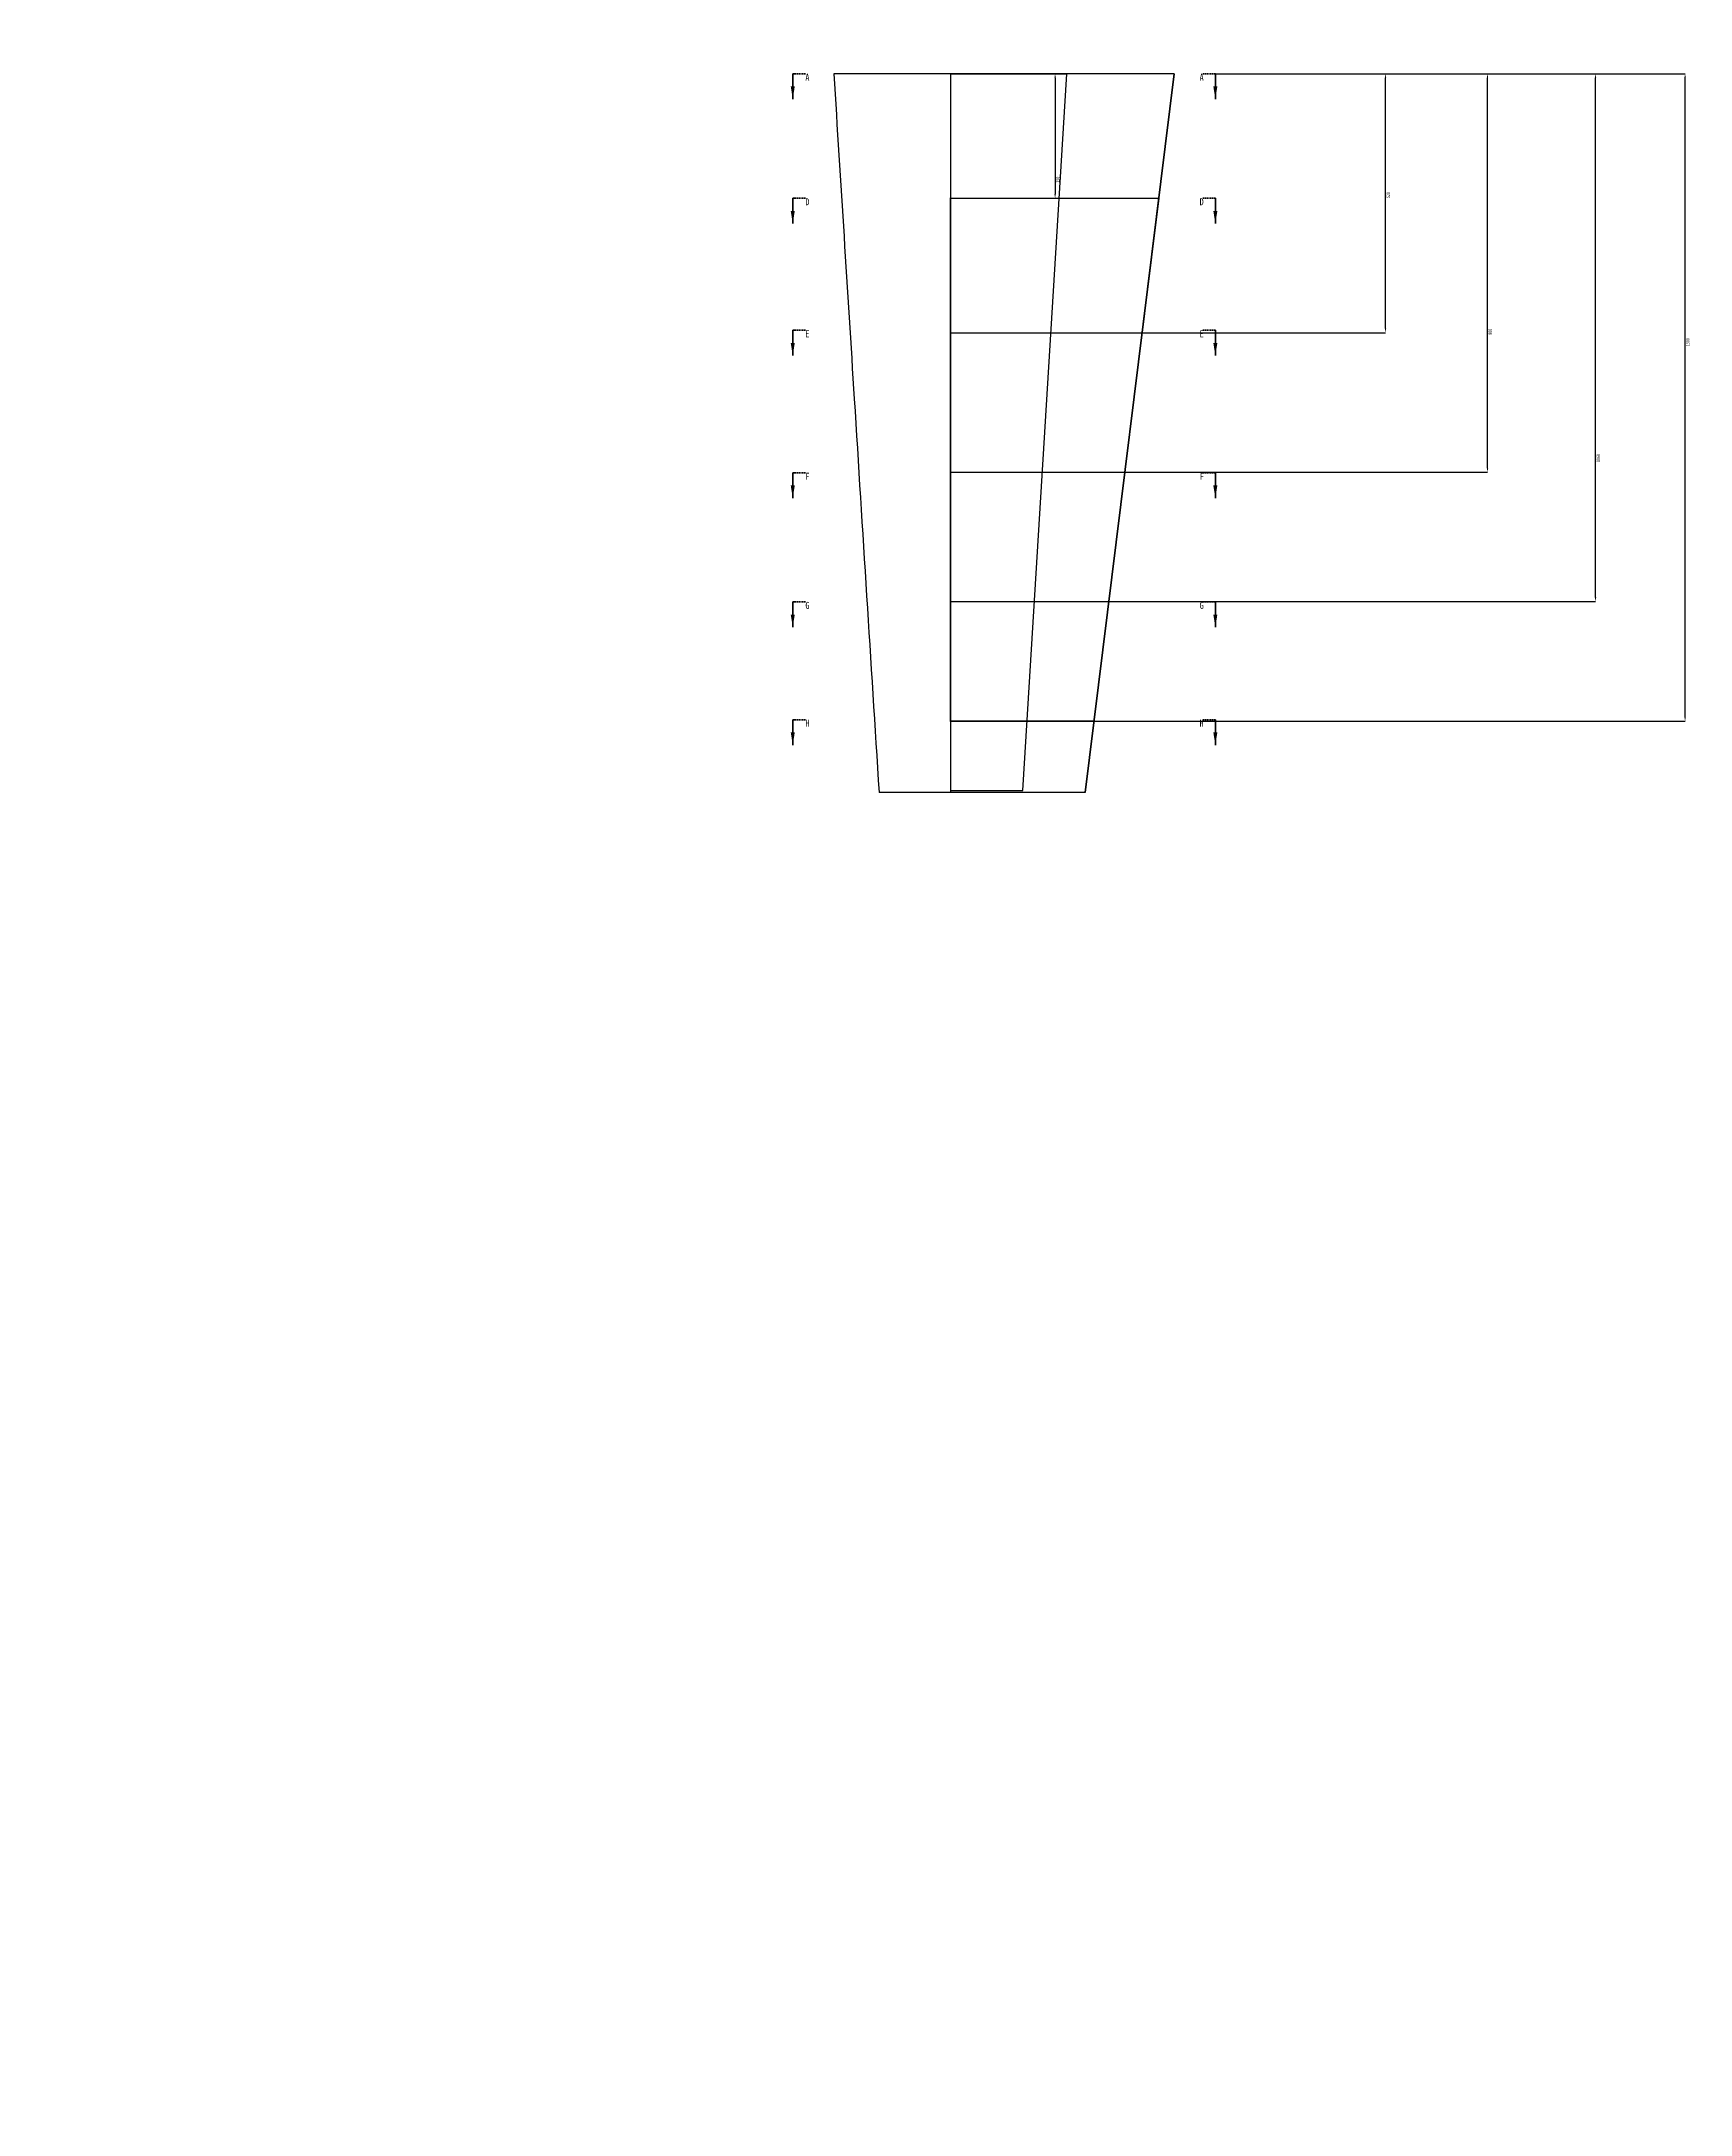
# Model space of a CAD drawing. Header units: millimetres. Extents: x -440 to 4144, y -2607 to 1682.
# Drawn here: x 2488 to 4144, y -2449 to -368 of the extents above; entities that cross this region are included whole.
import ezdxf

# ---------------------------------------------------------------- set-up
doc = ezdxf.new("R2010")
doc.units = ezdxf.units.MM
doc.header["$PDSIZE"] = -1
doc.linetypes.add('HIDDEN', pattern=[1.905, 1.27, -0.635])
doc.layers.add('10', color=7, linetype='Continuous')
doc.layers.add('7', color=1, linetype='Continuous')
doc.layers.add('剖面线层', color=2, linetype='Continuous', lineweight=25)
doc.styles.add('SLDTEXTSTYLE5', font='TXT', dxfattribs={"width": 0.7})
doc.dimstyles.new('SLDDIMSTYLE0', dxfattribs={"dimtxt": 3.5, "dimasz": 4.08, "dimexe": 0, "dimexo": 0.0625, "dimgap": 0.875, "dimtad": 2, "dimlfac": 2, "dimrnd": 1e-09, "dimzin": 12, "dimdsep": 46, "dimtxsty": 'SLDTEXTSTYLE5', "dimsah": 1, "dimcen": 0.09, "dimadec": 0, "dimazin": 3, "dimtfac": 1, "dimtofl": 0, "dimtmove": 0, "dimatfit": 3, "dimfxl": 1, "dimfrac": 2, "dimtolj": 1, "dimtzin": 12, "dimarcsym": 0})

# ---------------------------------------------------------------- blocks, each defined once
blk = doc.blocks.new('*D17')
at = {"layer": '10', "color": 0, "lineweight": -2, "transparency": 16777216}
for p, q in [((3401.2, -399.9), (3506.2, -399.9)), ((3506.2, -404), (3506.2, -520.8)), ((3401.2, -524.9), (3506.2, -524.9)), ((1965.4, -1799), (2347.2, -1799)), ((2347.2, -2324.9), (2347.2, -1803.1)), ((1699.5, -2329), (2347.2, -2329))]:
    blk.add_line(p, q, dxfattribs=at)
at = {"layer": '10', "color": 0, "transparency": 16777216}
for points in [[(3505.5, -404), (3506.9, -404), (3506.2, -399.9)], [(3505.5, -520.8), (3506.9, -520.8), (3506.2, -524.9)], [(2346.5, -1803.1), (2347.9, -1803.1), (2347.2, -1799)], [(2346.5, -2324.9), (2347.9, -2324.9), (2347.2, -2329)]]:
    blk.add_solid(points, dxfattribs=at)
at = {"layer": 'Defpoints', "color": 0, "transparency": 16777216}
for p in [(3401.1, -399.9), (3401.1, -524.9), (3506.2, -524.9), (1965.4, -1799), (2347.2, -1799), (1699.4, -2329)]:
    blk.add_point(p, dxfattribs=at)
at = {"layer": '10', "color": 0, "transparency": 16777216, "char_height": 3.5, "attachment_point": 2, "rotation": 90, "style": 'SLDTEXTSTYLE5'}
for s, insert in [('\\A1;250', (3507.1, -506.2)), ('\\A1;1060', (2348.1, -2184.9))]:
    blk.add_mtext(s, dxfattribs=dict(at, insert=insert))
blk = doc.blocks.new('*D18')
at = {"layer": '10', "color": 0, "lineweight": -2, "transparency": 16777216}
for p, q in [((3667.2, -399.9), (3838.1, -399.9)), ((3838.1, -655.8), (3838.1, -404)), ((3401.2, -659.9), (3838.1, -659.9)), ((1965.4, -1799), (2437.1, -1799)), ((2437.1, -2444.9), (2437.1, -1803.1)), ((1699.5, -2449), (2437.1, -2449))]:
    blk.add_line(p, q, dxfattribs=at)
at = {"layer": '10', "color": 0, "transparency": 16777216}
for points in [[(3837.4, -404), (3838.7, -404), (3838.1, -399.9)], [(3837.4, -655.8), (3838.7, -655.8), (3838.1, -659.9)], [(2436.4, -1803.1), (2437.7, -1803.1), (2437.1, -1799)], [(2436.4, -2444.9), (2437.7, -2444.9), (2437.1, -2449)]]:
    blk.add_solid(points, dxfattribs=at)
at = {"layer": 'Defpoints', "color": 0, "transparency": 16777216}
for p in [(3667.1, -399.9), (3838.1, -399.9), (3401.1, -659.9), (1965.4, -1799), (2437.1, -1799), (1699.4, -2449)]:
    blk.add_point(p, dxfattribs=at)
at = {"layer": '10', "color": 0, "transparency": 16777216, "char_height": 3.5, "attachment_point": 2, "rotation": 90, "style": 'SLDTEXTSTYLE5'}
for s, insert in [('\\A1;520', (3838.9, -521.7)), ('\\A1;1300', (2437.9, -2068.7))]:
    blk.add_mtext(s, dxfattribs=dict(at, insert=insert))
blk = doc.blocks.new('*D19')
at = {"layer": '10', "color": 0, "lineweight": -2, "transparency": 16777216}
for p, q in [((3667.2, -399.9), (3940.4, -399.9)), ((3940.4, -795.8), (3940.4, -404)), ((3401.2, -799.9), (3940.4, -799.9))]:
    blk.add_line(p, q, dxfattribs=at)
at = {"layer": '10', "color": 0, "transparency": 16777216}
for points in [[(3939.7, -404), (3941.1, -404), (3940.4, -399.9)], [(3939.7, -795.8), (3941.1, -795.8), (3940.4, -799.9)]]:
    blk.add_solid(points, dxfattribs=at)
at = {"layer": 'Defpoints', "color": 0, "transparency": 16777216}
for p in [(3667.1, -399.9), (3940.4, -399.9), (3401.1, -799.9)]:
    blk.add_point(p, dxfattribs=at)
at = {"layer": '10', "color": 0, "transparency": 16777216, "insert": (3941.3, -658.9), "char_height": 3.5, "attachment_point": 2, "rotation": 90, "style": 'SLDTEXTSTYLE5'}
blk.add_mtext('\\A1;800', dxfattribs=at)
blk = doc.blocks.new('*D20')
at = {"layer": '10', "color": 0, "lineweight": -2, "transparency": 16777216}
for p, q in [((3667.2, -399.9), (4048.9, -399.9)), ((4048.9, -925.8), (4048.9, -404)), ((3401.2, -929.9), (4048.9, -929.9))]:
    blk.add_line(p, q, dxfattribs=at)
at = {"layer": '10', "color": 0, "transparency": 16777216}
for points in [[(4048.3, -404), (4049.6, -404), (4048.9, -399.9)], [(4048.3, -925.8), (4049.6, -925.8), (4048.9, -929.9)]]:
    blk.add_solid(points, dxfattribs=at)
at = {"layer": 'Defpoints', "color": 0, "transparency": 16777216}
for p in [(3667.1, -399.9), (4048.9, -399.9), (3401.1, -929.9)]:
    blk.add_point(p, dxfattribs=at)
at = {"layer": '10', "color": 0, "transparency": 16777216, "insert": (4049.8, -785.8), "char_height": 3.5, "attachment_point": 2, "rotation": 90, "style": 'SLDTEXTSTYLE5'}
blk.add_mtext('\\A1;1060', dxfattribs=at)
blk = doc.blocks.new('*D21')
at = {"layer": '10', "color": 0, "lineweight": -2, "transparency": 16777216}
for p, q in [((323.5, 788.7), (428.5, 788.7)), ((428.5, 784.6), (428.5, 667.8)), ((428.5, 663.7), (428.5, 663.7)), ((3667.2, -399.9), (4138.8, -399.9)), ((4138.8, -1045.8), (4138.8, -404)), ((3401.2, -1049.9), (4138.8, -1049.9))]:
    blk.add_line(p, q, dxfattribs=at)
at = {"layer": '10', "color": 0, "transparency": 16777216}
for points in [[(427.8, 784.6), (429.2, 784.6), (428.5, 788.7)], [(427.8, 667.8), (429.2, 667.8), (428.5, 663.7)], [(4138.1, -404), (4139.5, -404), (4138.8, -399.9)], [(4138.1, -1045.8), (4139.5, -1045.8), (4138.8, -1049.9)]]:
    blk.add_solid(points, dxfattribs=at)
at = {"layer": 'Defpoints', "color": 0, "transparency": 16777216}
for p in [(323.4, 788.7), (428.5, 663.7), (428.5, 663.7), (3667.1, -399.9), (4138.8, -399.9), (3401.1, -1049.9)]:
    blk.add_point(p, dxfattribs=at)
at = {"layer": '10', "color": 0, "transparency": 16777216, "char_height": 3.5, "rotation": 90, "style": 'SLDTEXTSTYLE5'}
for s, insert, attachment_point in [('\\A1;250', (431.2, 726.2), 5), ('\\A1;1300', (4139.7, -669.5), 2)]:
    blk.add_mtext(s, dxfattribs=dict(at, insert=insert, attachment_point=attachment_point))

msp = doc.modelspace()

# ---------------------------------------------------------------- linework, layer by layer
at = {"color": 7, "linetype": 'HIDDEN', "lineweight": 35}
for p, q in [((3242.7771, -399.8865), (3255.4771, -399.8865)), ((3667.1169, -399.8865), (3654.4169, -399.8865)), ((3242.7771, -525.0004), (3255.4771, -525.0004)), ((3667.1169, -525.0004), (3654.4169, -525.0004)), ((3242.7771, -657.5445), (3255.4771, -657.5445)), ((3667.1169, -657.5445), (3654.4169, -657.5445)), ((3242.7771, -800.6161), (3255.4771, -800.6161)), ((3667.1169, -800.6161), (3654.4169, -800.6161)), ((3242.7771, -930.2259), (3255.4771, -930.2259)), ((3667.1169, -930.2259), (3654.4169, -930.2259)), ((3242.7771, -1048.5068), (3255.4771, -1048.5068)), ((3667.1169, -1048.5068), (3654.4169, -1048.5068))]:
    msp.add_line(p, q, dxfattribs=at)
at = {"color": 7, "linetype": 'Continuous', "lineweight": 35}
for p, q in [((3242.7771, -399.8865), (3242.7771, -425.2865)), ((3667.1169, -399.8865), (3667.1169, -425.2865)), ((3242.7771, -525.0004), (3242.7771, -550.4004)), ((3667.1169, -525.0004), (3667.1169, -550.4004)), ((3242.7771, -657.5445), (3242.7771, -682.9445)), ((3667.1169, -657.5445), (3667.1169, -682.9445)), ((3242.7771, -800.6161), (3242.7771, -826.0161)), ((3667.1169, -800.6161), (3667.1169, -826.0161)), ((3242.7771, -930.2259), (3242.7771, -955.6259)), ((3667.1169, -930.2259), (3667.1169, -955.6259)), ((3242.7771, -1048.5068), (3242.7771, -1073.9068)), ((3667.1169, -1048.5068), (3667.1169, -1073.9068))]:
    msp.add_line(p, q, dxfattribs=at)
at = {"color": 7, "linetype": 'Continuous', "lineweight": 25}
for p, q in [((3401.1394, -399.8865), (3401.1394, -1121.6181)), ((3625.9327, -399.8865), (3536.3493, -1121.6181)), ((3536.3532, -1121.6181), (3625.9327, -399.8865))]:
    msp.add_line(p, q, dxfattribs=at)
for points, knots in [([(3283.9719, -399.8865), (3290.8221, -508.7426), (3305.9615, -749.319), (3321.1031, -989.897), (3329.3934, -1121.6181)], [0, 0, 0, 0, 0.452480436, 1, 1, 1, 1]), ([(3401.1394, -399.8865), (3396.2458, -399.8865), (3386.459, -399.8865), (3371.8217, -399.8865), (3357.2838, -399.8865), (3344.6771, -399.8865), (3333.9838, -399.8865), (3325.1619, -399.8865), (3316.499, -399.8865), (3308.0821, -399.8865), (3300.8389, -399.8865), (3294.7077, -399.8865), (3290.5323, -399.8865), (3287.4355, -399.8865), (3285.5887, -399.8865), (3284.4981, -399.8865), (3283.9532, -399.8865), (3284.0294, -399.8865), (3284.048, -399.8865)], [0, 0, 0, 0, 0.114421215, 0.228833627, 0.343243313, 0.457649044, 0.529566803, 0.601482366, 0.673394331, 0.745295811, 0.817191143, 0.868258885, 0.919316085, 0.944854729, 0.970376397, 0.983140887, 0.995898702, 1, 1, 1, 1]), ([(3625.9327, -399.8865), (3624.7967, -399.8865), (3622.8139, -399.8865), (3620.006, -399.8865), (3617.5136, -399.8865), (3615.028, -399.8865), (3612.5359, -399.8865), (3610.0393, -399.8865), (3607.539, -399.8865), (3605.0379, -399.8865), (3601.7016, -399.8865), (3597.5368, -399.8865), (3592.545, -399.8865), (3587.5573, -399.8865), (3582.5739, -399.8865), (3577.591, -399.8865), (3572.6081, -399.8865), (3567.632, -399.8865), (3562.663, -399.8865), (3557.6981, -399.8865), (3552.7256, -399.8865), (3547.743, -399.8865), (3542.7447, -399.8865), (3537.7287, -399.8865), (3532.7276, -399.8865), (3527.7413, -399.8865), (3522.7707, -399.8865), (3517.7812, -399.8865), (3512.7723, -399.8865), (3507.7455, -399.8865), (3502.7009, -399.8865), (3497.6667, -399.8865), (3492.6455, -399.8865), (3487.6395, -399.8865), (3482.622, -399.8865), (3477.5941, -399.8865), (3472.556, -399.8865), (3467.5087, -399.8865), (3462.4637, -399.8865), (3457.423, -399.8865), (3452.3878, -399.8865), (3447.3487, -399.8865), (3442.306, -399.8865), (3437.2595, -399.8865), (3432.2092, -399.8865), (3427.1534, -399.8865), (3422.0943, -399.8865), (3417.0325, -399.8865), (3410.0473, -399.8865), (3404.751, -399.8865), (3401.1394, -399.8865)], [0, 0, 0, 0, 0.015987774, 0.027603423, 0.039037682, 0.050468654, 0.061901065, 0.073332522, 0.084764442, 0.096196547, 0.107635555, 0.13049922, 0.153355397, 0.176207116, 0.199054455, 0.221907143, 0.24476251, 0.267624717, 0.290371373, 0.313115788, 0.335849145, 0.358586315, 0.381317376, 0.404055046, 0.426798515, 0.449053993, 0.471304814, 0.493555415, 0.515804196, 0.538055804, 0.560305634, 0.58256543, 0.604458081, 0.626342623, 0.64822472, 0.670106377, 0.69199188, 0.713881813, 0.735775608, 0.757534826, 0.779287847, 0.80103746, 0.82278231, 0.844525637, 0.866279057, 0.888033004, 0.909820868, 0.931599156, 0.953379782, 1, 1, 1, 1]), ([(3401.1394, -1121.6181), (3398.7249, -1121.6181), (3393.8951, -1121.6181), (3386.6875, -1121.6181), (3379.5061, -1121.6181), (3372.3735, -1121.6181), (3365.3496, -1121.6181), (3358.4513, -1121.6181), (3351.7146, -1121.6181), (3345.1638, -1121.6181), (3339.8621, -1121.6181), (3335.7235, -1121.6181), (3333.1843, -1121.6181), (3331.2887, -1121.6181), (3330.2054, -1121.6181), (3329.5581, -1121.6181), (3329.3896, -1121.6181), (3329.4016, -1121.6181), (3329.4057, -1121.6181)], [0, 0, 0, 0, 0.091282733, 0.182593983, 0.273904169, 0.365213485, 0.456521338, 0.546197327, 0.635867441, 0.725521707, 0.815154966, 0.866098502, 0.917031831, 0.942508088, 0.967954439, 0.980675575, 0.993358599, 1, 1, 1, 1]), ([(3536.3493, -1121.6181), (3535.4094, -1121.6181), (3533.8539, -1121.6181), (3531.6643, -1121.6181), (3529.774, -1121.6181), (3527.8365, -1121.6181), (3525.858, -1121.6181), (3523.8467, -1121.6181), (3521.8167, -1121.6181), (3519.7738, -1121.6181), (3517.7248, -1121.6181), (3515.6716, -1121.6181), (3513.6161, -1121.6181), (3511.5621, -1121.6181), (3509.5109, -1121.6181), (3507.4658, -1121.6181), (3505.4312, -1121.6181), (3503.4025, -1121.6181), (3501.3784, -1121.6181), (3499.3538, -1121.6181), (3497.33, -1121.6181), (3495.3125, -1121.6181), (3493.3042, -1121.6181), (3491.309, -1121.6181), (3489.3249, -1121.6181), (3487.3509, -1121.6181), (3485.3879, -1121.6181), (3483.4337, -1121.6181), (3481.4837, -1121.6181), (3479.5399, -1121.6181), (3477.5951, -1121.6181), (3475.6507, -1121.6181), (3473.7046, -1121.6181), (3471.7559, -1121.6181), (3469.8036, -1121.6181), (3467.8476, -1121.6181), (3465.8886, -1121.6181), (3463.9254, -1121.6181), (3461.9593, -1121.6181), (3459.9875, -1121.6181), (3458.012, -1121.6181), (3456.0298, -1121.6181), (3454.0415, -1121.6181), (3452.046, -1121.6181), (3450.0459, -1121.6181), (3448.039, -1121.6181), (3446.0253, -1121.6181), (3444.0038, -1121.6181), (3441.9766, -1121.6181), (3439.9446, -1121.6181), (3437.9092, -1121.6181), (3435.8703, -1121.6181), (3433.8294, -1121.6181), (3431.786, -1121.6181), (3429.7423, -1121.6181), (3427.6973, -1121.6181), (3425.6517, -1121.6181), (3423.606, -1121.6181), (3421.5597, -1121.6181), (3419.5142, -1121.6181), (3417.4694, -1121.6181), (3415.4251, -1121.6181), (3413.383, -1121.6181), (3411.3417, -1121.6181), (3409.3027, -1121.6181), (3407.2655, -1121.6181), (3404.5447, -1121.6181), (3402.5031, -1121.6181), (3401.1394, -1121.6181)], [0, 0, 0, 0, 0.021867996, 0.036012504, 0.050482126, 0.065293002, 0.080397989, 0.095745459, 0.111246988, 0.126833271, 0.142460904, 0.158149523, 0.173846365, 0.189536055, 0.205222915, 0.220855512, 0.236404571, 0.251884218, 0.267342951, 0.282811523, 0.29828455, 0.313684191, 0.328989952, 0.344186772, 0.359235084, 0.374199734, 0.38905302, 0.403778455, 0.418429608, 0.433029539, 0.447541333, 0.462051728, 0.476527693, 0.490970629, 0.505409573, 0.519851961, 0.534267937, 0.548677804, 0.563091264, 0.577496319, 0.591911719, 0.6063353, 0.620784083, 0.635258709, 0.649753866, 0.664250057, 0.678789842, 0.693374353, 0.707975566, 0.722597265, 0.737228603, 0.751868965, 0.766511895, 0.781157323, 0.795806802, 0.81042998, 0.825067448, 0.839698589, 0.854306279, 0.868926856, 0.883521629, 0.898100686, 0.91269097, 0.92723223, 0.941783414, 0.956317678, 0.970820089, 1, 1, 1, 1])]:
    msp.add_open_spline(points, degree=3, knots=knots, dxfattribs=at)
at = {"color": 7, "linetype": 'Continuous', "lineweight": 35}
for points in [[(3242.7771, -425.2865), (3244.8091, -412.5865), (3240.7451, -412.5865)], [(3667.1169, -425.2865), (3669.1489, -412.5865), (3665.0849, -412.5865)], [(3242.7771, -550.4004), (3244.8091, -537.7004), (3240.7451, -537.7004)], [(3667.1169, -550.4004), (3669.1489, -537.7004), (3665.0849, -537.7004)], [(3242.7771, -682.9445), (3244.8091, -670.2445), (3240.7451, -670.2445)], [(3667.1169, -682.9445), (3669.1489, -670.2445), (3665.0849, -670.2445)], [(3242.7771, -826.0161), (3244.8091, -813.3161), (3240.7451, -813.3161)], [(3667.1169, -826.0161), (3669.1489, -813.3161), (3665.0849, -813.3161)], [(3242.7771, -955.6259), (3244.8091, -942.9259), (3240.7451, -942.9259)], [(3667.1169, -955.6259), (3669.1489, -942.9259), (3665.0849, -942.9259)], [(3242.7771, -1073.9068), (3244.8091, -1061.2068), (3240.7451, -1061.2068)], [(3667.1169, -1073.9068), (3669.1489, -1061.2068), (3665.0849, -1061.2068)]]:
    msp.add_solid(points, dxfattribs=at)
at = {"layer": '10'}
for p in [(3401.1394, -524.8865), (3401.1394, -659.8865), (3401.1394, -799.8865), (3401.1394, -929.8865), (3401.1394, -1049.8865)]:
    msp.add_point(p, dxfattribs=at)
at = {"layer": '7'}
for p, q in [((3401.1394, -399.8865), (3517.985, -399.8865)), ((3401.1394, -399.8865), (3401.1394, -1119.6181)), ((3473.8383, -1119.6181), (3517.985, -399.8865)), ((3401.1394, -1119.6181), (3473.8383, -1119.6181))]:
    msp.add_line(p, q, dxfattribs=at)
at = {"layer": '剖面线层'}
for p, q in [((3401.1394, -1049.8865), (3401.1394, -524.8865)), ((3401.1394, -524.8865), (3610.4173, -524.8865)), ((3610.418, -524.8865), (3545.2528, -1049.8865)), ((3545.2528, -1049.8865), (3401.1394, -1049.8865))]:
    msp.add_line(p, q, dxfattribs=at)

# ---------------------------------------------------------------- texts
at = {"color": 7, "linetype": 'Continuous', "char_height": 7, "attachment_point": 1, "style": 'SLDTEXTSTYLE5'}
for s, insert in [('A', (3255.4771, -399.8865)), ('A', (3651.3546, -399.8865)), ('D', (3255.4771, -525.0004)), ('D', (3651.3546, -525.0004)), ('E', (3255.4771, -657.5445)), ('E', (3651.3464, -657.5445)), ('F', (3255.4771, -800.6161)), ('F', (3651.6241, -800.6161)), ('G', (3255.4771, -930.2259)), ('G', (3651.3546, -930.2259)), ('H', (3255.4771, -1048.5068)), ('H', (3651.3546, -1048.5068))]:
    msp.add_mtext(s, dxfattribs=dict(at, insert=insert))

# ---------------------------------------------------------------- dimensions: what is measured, and where the dimension line sits
at = {"layer": '10'}
for base, p1, p2, picture, middle in [((4138.8092, -399.8865), (3401.1394, -1049.8865), (3667.1169, -399.8865), '*D21', (4138.8092, -669.5333)), ((2347.1932, -1799.0092), (1699.393, -2329.0092), (1965.3705, -1799.0092), '*D17', (2347.1932, -2184.8739)), ((2437.0628, -1799.0092), (1699.393, -2449.0092), (1965.3705, -1799.0092), '*D18', (2437.0628, -2068.656)), ((3506.2206, -524.8865), (3401.1394, -399.8865), (3401.1394, -524.8865), '*D17', (3506.2206, -506.2125)), ((3838.0517, -399.8865), (3401.1394, -659.8865), (3667.1169, -399.8865), '*D18', (3838.0517, -521.7378)), ((3940.3958, -399.8865), (3401.1394, -799.8865), (3667.1169, -399.8865), '*D19', (3940.3958, -658.9495)), ((4048.9396, -399.8865), (3401.1394, -929.8865), (3667.1169, -399.8865), '*D20', (4048.9396, -785.7513))]:
    dim = msp.add_linear_dim(base=base, p1=p1, p2=p2, angle=90, dimstyle='SLDDIMSTYLE0', dxfattribs=at)
    dim.commit()
    dim.dimension.update_dxf_attribs({"geometry": picture, "text_midpoint": middle, "dimtype": 160})
dim = msp.add_linear_dim(base=(428.5278, 663.7171), p1=(323.4465, 788.7171), p2=(428.5278, 663.7171), angle=90, dimstyle='SLDDIMSTYLE0', override={"dimtmove": 1}, dxfattribs=at)
dim.commit()
dim.dimension.update_dxf_attribs({"geometry": '*D21', "text_midpoint": (431.1528, 726.2171)})

doc.saveas('drawing.dxf')
